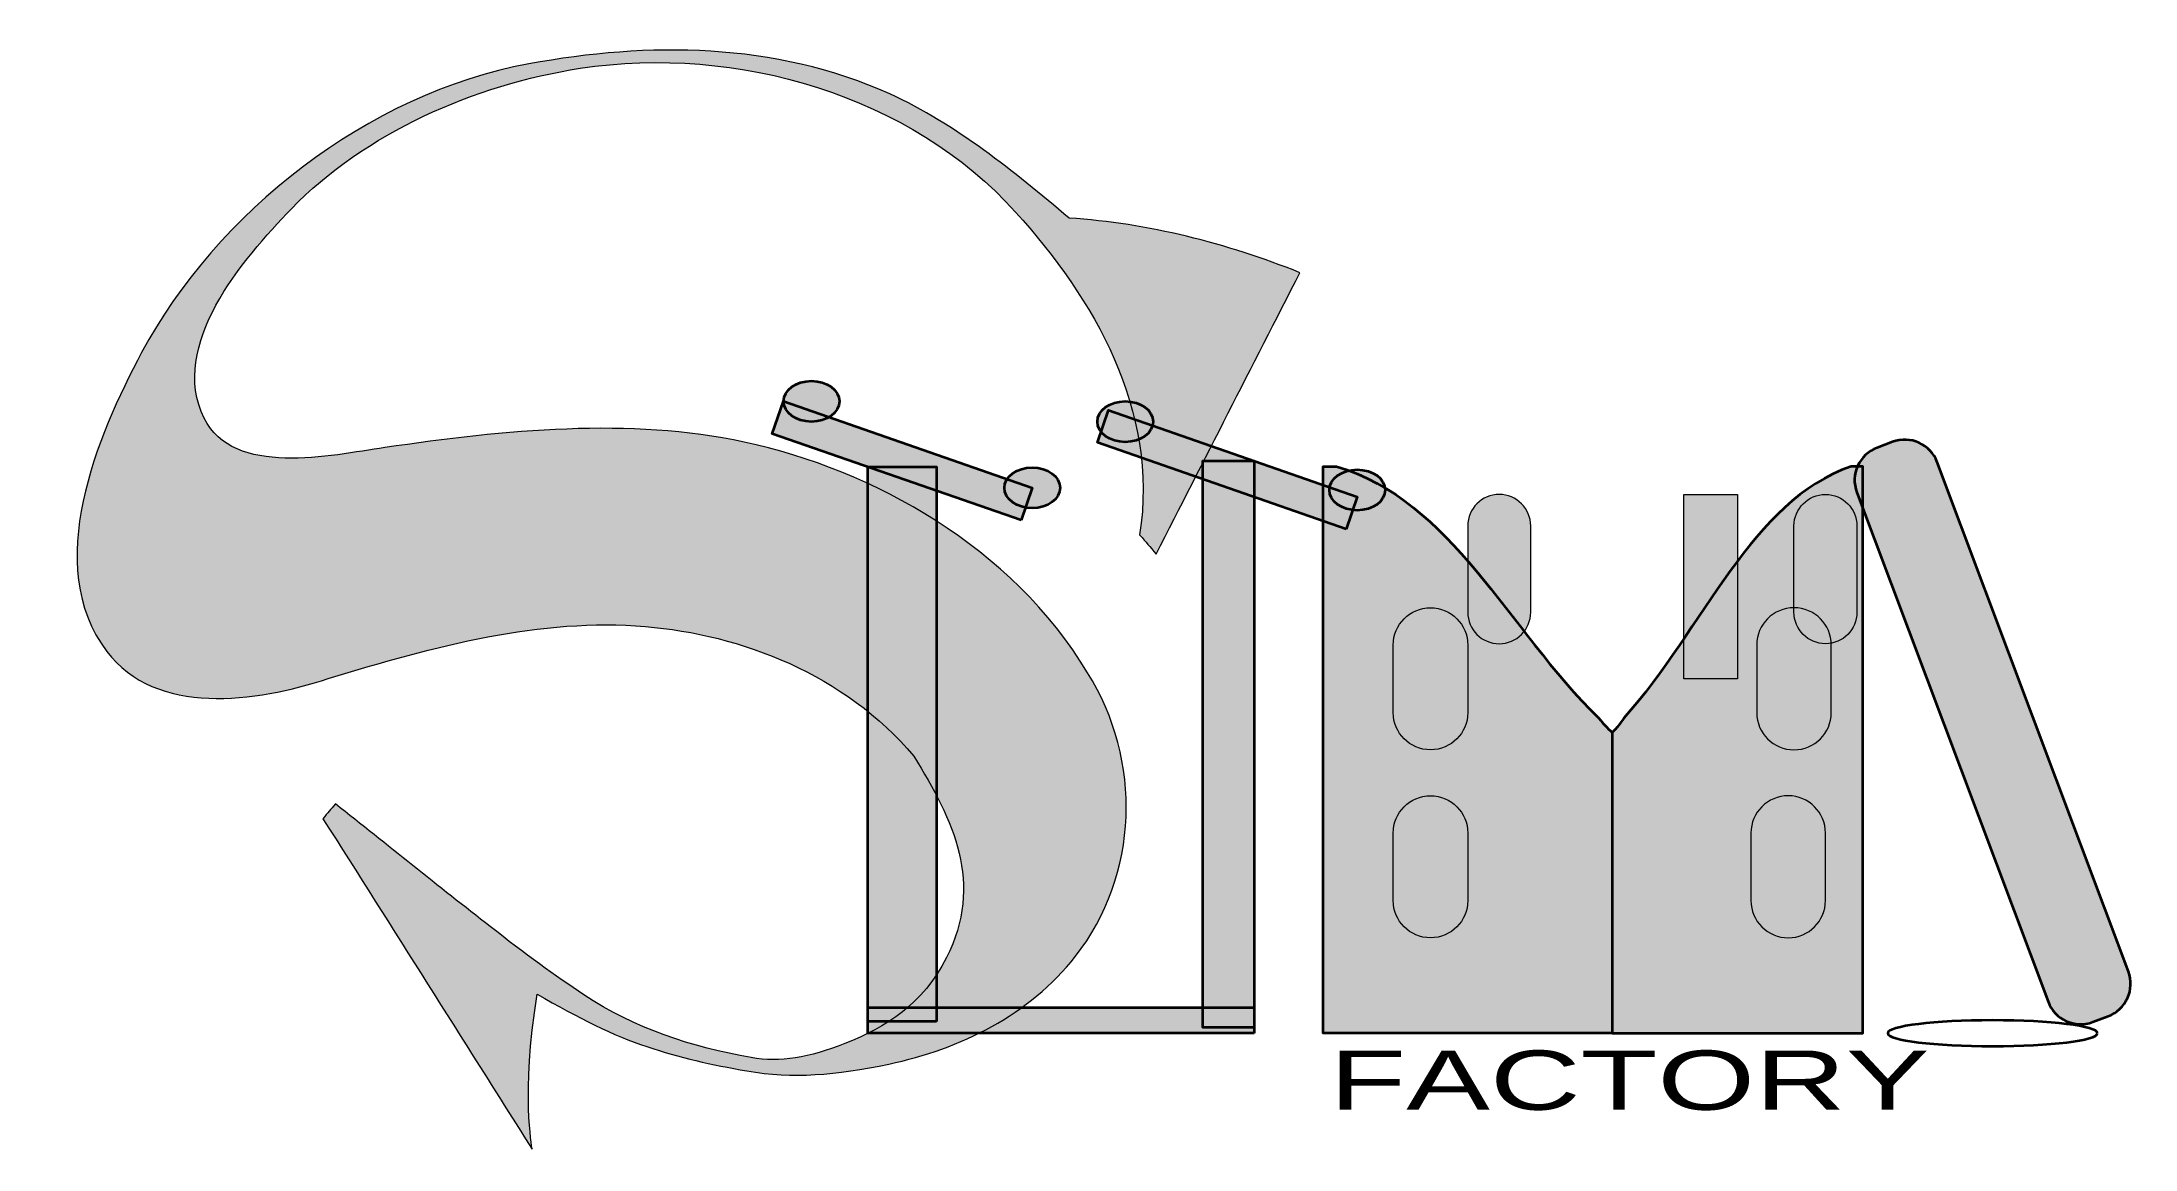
# Model space of a CAD drawing. Header units: inches. Extents: x -121 to 698, y -380 to -182.
# Drawn here: x 332.7 to 698.4, y -375.7 to -182.3 of the extents above; entities outside this region: 1.
import ezdxf

# ---------------------------------------------------------------- set-up
doc = ezdxf.new("R2010")
doc.units = ezdxf.units.IN
doc.header["$MEASUREMENT"] = 0
doc.layers.add('Layer 1', color=7, linetype='Continuous')

# ---------------------------------------------------------------- blocks, each defined once
blk = doc.blocks.new('block 3')
at = {"layer": 'Layer 1', "true_color": 0x231f20}
h = blk.add_hatch(color=250, dxfattribs=at)
h.dxf.hatch_style = 2
edge = h.paths.add_edge_path()
edge.add_spline(control_points=[(512.14, -213.11), (525.93, -213.98), (539.68, -217.52), (552.47, -222.65), (544.09, -239.04), (535.72, -255.42), (527.35, -271.81), (526.21, -270.45), (525.64, -269.78), (524.47, -268.46), (527.9, -246.46), (516.46, -227.24), (502.8, -212.06), (484.45, -191.68), (454.16, -182.76), (426.72, -186.94), (408.29, -189.74), (389, -198.31), (376.25, -211.48), (367.69, -220.32), (354.77, -235.42), (361.02, -248.06), (366.13, -258.41), (383.12, -254.58), (392.56, -253.2), (413.63, -250.12), (435.45, -247.94), (455.36, -252.22), (478, -257.08), (502.18, -270.61), (515.37, -292.52), (524.98, -307.8), (524.38, -327.9), (513.25, -342.06), (505.18, -352.33), (493.19, -358.26), (480.66, -360.88), (471.32, -362.82), (463.93, -363.49), (455.84, -362.08), (449.64, -361), (444.12, -359.77), (438.34, -357.84), (432.56, -355.92), (426.41, -352.82), (419.18, -348.69), (416.38, -366.52), (418.31, -375.05), (418.32, -375.74), (406.14, -356.5), (393.96, -337.26), (381.78, -318.02), (382.63, -316.97), (383.07, -316.46), (383.94, -315.45), (392.99, -322.56), (401.94, -329.83), (411.01, -336.88), (417.04, -341.58), (422.45, -345.55), (427.34, -348.77), (436.17, -354.66), (446.29, -357.95), (456.58, -359.76), (461.66, -360.65), (466.69, -359.77), (472.95, -357.31), (480.19, -354.47), (486.61, -350.4), (490.72, -342.29), (497.27, -329.38), (491.96, -318.27), (484.99, -307.1), (472.98, -292.76), (454.85, -285.87), (438.11, -284.45), (419.88, -282.91), (401.33, -287.83), (382.71, -293.55), (370.03, -297.72), (352.58, -300.13), (344, -288.79), (332.66, -273.8), (342.33, -251.16), (350.08, -236.61), (363.03, -212.28), (389.6, -191.31), (417.72, -186.17), (438.79, -182.32), (460.44, -182.37), (480.84, -191.39), (492.47, -196.82), (502.41, -204.88), (512.14, -213.11)], knot_values=[0, 0, 0, 0, 1, 1, 1, 2, 2, 2, 3, 3, 3, 4, 4, 4, 5, 5, 5, 6, 6, 6, 7, 7, 7, 8, 8, 8, 9, 9, 9, 10, 10, 10, 11, 11, 11, 12, 12, 12, 13, 13, 13, 14, 14, 14, 15, 15, 15, 16, 16, 16, 17, 17, 17, 18, 18, 18, 19, 19, 19, 20, 20, 20, 21, 21, 21, 22, 22, 22, 23, 23, 23, 24, 24, 24, 25, 25, 25, 26, 26, 26, 27, 27, 27, 28, 28, 28, 29, 29, 29, 30, 30, 30, 31, 31, 31, 31], degree=3, periodic=1)
at = {"layer": 'Layer 1', "lineweight": 0}
blk.add_open_spline([(512.14, -213.11), (525.93, -213.98), (539.68, -217.52), (552.47, -222.65), (544.09, -239.04), (535.72, -255.42), (527.35, -271.81), (526.21, -270.45), (525.64, -269.78), (524.47, -268.46), (527.9, -246.46), (516.46, -227.24), (502.8, -212.06), (484.45, -191.68), (454.16, -182.76), (426.72, -186.94), (408.29, -189.74), (389, -198.31), (376.25, -211.48), (367.69, -220.32), (354.77, -235.42), (361.02, -248.06), (366.13, -258.41), (383.12, -254.58), (392.56, -253.2), (413.63, -250.12), (435.45, -247.94), (455.36, -252.22), (478, -257.08), (502.18, -270.61), (515.37, -292.52), (524.98, -307.8), (524.38, -327.9), (513.25, -342.06), (505.18, -352.33), (493.19, -358.26), (480.66, -360.88), (471.32, -362.82), (463.93, -363.49), (455.84, -362.08), (449.64, -361), (444.12, -359.77), (438.34, -357.84), (432.56, -355.92), (426.41, -352.82), (419.18, -348.69), (416.38, -366.52), (418.31, -375.05), (418.32, -375.74), (406.14, -356.5), (393.96, -337.26), (381.78, -318.02), (382.63, -316.97), (383.07, -316.46), (383.94, -315.45), (392.99, -322.56), (401.94, -329.83), (411.01, -336.88), (417.04, -341.58), (422.45, -345.55), (427.34, -348.77), (436.17, -354.66), (446.29, -357.95), (456.58, -359.76), (461.66, -360.65), (466.69, -359.77), (472.95, -357.31), (480.19, -354.47), (486.61, -350.4), (490.72, -342.29), (497.27, -329.38), (491.96, -318.27), (484.99, -307.1), (472.98, -292.76), (454.85, -285.87), (438.11, -284.45), (419.88, -282.91), (401.33, -287.83), (382.71, -293.55), (370.03, -297.72), (352.58, -300.13), (344, -288.79), (332.66, -273.8), (342.33, -251.16), (350.08, -236.61), (363.03, -212.28), (389.6, -191.31), (417.72, -186.17), (438.79, -182.32), (460.44, -182.37), (480.84, -191.39), (492.47, -196.82), (502.41, -204.88), (512.14, -213.11)], degree=3, knots=[0, 0, 0, 0, 1, 1, 1, 2, 2, 2, 3, 3, 3, 4, 4, 4, 5, 5, 5, 6, 6, 6, 7, 7, 7, 8, 8, 8, 9, 9, 9, 10, 10, 10, 11, 11, 11, 12, 12, 12, 13, 13, 13, 14, 14, 14, 15, 15, 15, 16, 16, 16, 17, 17, 17, 18, 18, 18, 19, 19, 19, 20, 20, 20, 21, 21, 21, 22, 22, 22, 23, 23, 23, 24, 24, 24, 25, 25, 25, 26, 26, 26, 27, 27, 27, 28, 28, 28, 29, 29, 29, 30, 30, 30, 31, 31, 31, 31], dxfattribs=at)
blk = doc.blocks.new('block 2')
at = {"layer": 'Layer 1'}
blk.add_blockref('block 3', (0, 0), dxfattribs=at)
blk = doc.blocks.new('block 4')
at = {"layer": 'Layer 1', "true_color": 0x231f20}
h = blk.add_hatch(color=250, dxfattribs=at)
h.dxf.hatch_style = 2
edge = h.paths.add_edge_path()
edge.add_spline(control_points=[(558.88, -256.49), (558.88, -256.49), (556.55, -256.49), (556.55, -256.49), (556.55, -256.49), (556.55, -355.49), (556.55, -355.49), (556.55, -355.49), (607.05, -355.49), (607.05, -355.49), (607.05, -355.49), (607.05, -302.94), (607.05, -302.94), (606.17, -302.18), (605.38, -301.34), (604.72, -300.49), (588.41, -284.49), (579.08, -262.49), (558.88, -256.49)], knot_values=[0, 0, 0, 0, 1, 1, 1, 2, 2, 2, 3, 3, 3, 4, 4, 4, 5, 5, 5, 6, 6, 6, 6], degree=3, periodic=1)
h = blk.add_hatch(color=250, dxfattribs=at)
h.dxf.hatch_style = 2
edge = h.paths.add_edge_path()
edge.add_spline(control_points=[(648.8, -256.49), (648.8, -256.49), (650.82, -256.49), (650.82, -256.49), (650.82, -256.49), (650.82, -355.49), (650.82, -355.49), (650.82, -355.49), (607.05, -355.49), (607.05, -355.49), (607.05, -355.49), (607.05, -302.94), (607.05, -302.94), (607.82, -302.18), (608.5, -301.34), (609.07, -300.49), (623.21, -284.49), (631.29, -262.49), (648.8, -256.49)], knot_values=[0, 0, 0, 0, 1, 1, 1, 2, 2, 2, 3, 3, 3, 4, 4, 4, 5, 5, 5, 6, 6, 6, 6], degree=3, periodic=1)
h = blk.add_hatch(color=250, dxfattribs=at)
h.dxf.hatch_style = 2
edge = h.paths.add_edge_path()
edge.add_spline(control_points=[(587.3, -287.46), (587.3, -287.46), (587.3, -287.46), (587.3, -287.46), (584.27, -287.46), (581.8, -285), (581.8, -281.96), (581.8, -281.96), (581.8, -266.89), (581.8, -266.89), (581.8, -263.85), (584.27, -261.39), (587.3, -261.39), (587.3, -261.39), (587.3, -261.39), (587.3, -261.39), (590.34, -261.39), (592.8, -263.85), (592.8, -266.89), (592.8, -266.89), (592.8, -281.96), (592.8, -281.96), (592.8, -285), (590.34, -287.46), (587.3, -287.46)], knot_values=[0, 0, 0, 0, 1, 1, 1, 2, 2, 2, 3, 3, 3, 4, 4, 4, 5, 5, 5, 6, 6, 6, 7, 7, 7, 8, 8, 8, 8], degree=3, periodic=1)
h = blk.add_hatch(color=250, dxfattribs=at)
h.dxf.hatch_style = 2
h.paths.add_polyline_path([(628.94, -293.58), (619.55, -293.58), (619.55, -261.39), (628.94, -261.39)])
h = blk.add_hatch(color=250, dxfattribs=at)
h.dxf.hatch_style = 2
edge = h.paths.add_edge_path()
edge.add_spline(control_points=[(644.3, -287.46), (644.3, -287.46), (644.3, -287.46), (644.3, -287.46), (647.34, -287.46), (649.8, -285), (649.8, -281.96), (649.8, -281.96), (649.8, -266.89), (649.8, -266.89), (649.8, -263.85), (647.34, -261.39), (644.3, -261.39), (644.3, -261.39), (644.3, -261.39), (644.3, -261.39), (641.27, -261.39), (638.8, -263.85), (638.8, -266.89), (638.8, -266.89), (638.8, -281.96), (638.8, -281.96), (638.8, -285), (641.27, -287.46), (644.3, -287.46)], knot_values=[0, 0, 0, 0, 1, 1, 1, 2, 2, 2, 3, 3, 3, 4, 4, 4, 5, 5, 5, 6, 6, 6, 7, 7, 7, 8, 8, 8, 8], degree=3, periodic=1)
at = {"layer": 'Layer 1', "true_color": 0xd7df22}
h = blk.add_hatch(color=52, dxfattribs=at)
h.dxf.hatch_style = 2
edge = h.paths.add_edge_path()
edge.add_spline(control_points=[(575.29, -281.18), (575.29, -281.18), (575.29, -281.18), (575.29, -281.18), (571.69, -281.18), (568.78, -284.09), (568.78, -287.69), (568.78, -287.69), (568.78, -299.48), (568.78, -299.48), (568.78, -303.08), (571.69, -305.99), (575.29, -305.99), (575.29, -305.99), (575.29, -305.99), (575.29, -305.99), (578.89, -305.99), (581.8, -303.08), (581.8, -299.48), (581.8, -299.48), (581.8, -287.69), (581.8, -287.69), (581.8, -284.09), (578.89, -281.18), (575.29, -281.18)], knot_values=[0, 0, 0, 0, 1, 1, 1, 2, 2, 2, 3, 3, 3, 4, 4, 4, 5, 5, 5, 6, 6, 6, 7, 7, 7, 8, 8, 8, 8], degree=3, periodic=1)
h = blk.add_hatch(color=52, dxfattribs=at)
h.dxf.hatch_style = 2
edge = h.paths.add_edge_path()
edge.add_spline(control_points=[(638.8, -281.18), (638.8, -281.18), (638.8, -281.18), (638.8, -281.18), (642.4, -281.18), (645.32, -284.09), (645.32, -287.69), (645.32, -287.69), (645.32, -299.48), (645.32, -299.48), (645.32, -303.08), (642.4, -305.99), (638.8, -305.99), (638.8, -305.99), (638.8, -305.99), (638.8, -305.99), (635.21, -305.99), (632.29, -303.08), (632.29, -299.48), (632.29, -299.48), (632.29, -287.69), (632.29, -287.69), (632.29, -284.09), (635.21, -281.18), (638.8, -281.18)], knot_values=[0, 0, 0, 0, 1, 1, 1, 2, 2, 2, 3, 3, 3, 4, 4, 4, 5, 5, 5, 6, 6, 6, 7, 7, 7, 8, 8, 8, 8], degree=3, periodic=1)
h = blk.add_hatch(color=52, dxfattribs=at)
h.dxf.hatch_style = 2
edge = h.paths.add_edge_path()
edge.add_spline(control_points=[(575.29, -314.02), (575.29, -314.02), (575.29, -314.02), (575.29, -314.02), (571.69, -314.02), (568.78, -316.93), (568.78, -320.53), (568.78, -320.53), (568.78, -332.32), (568.78, -332.32), (568.78, -335.92), (571.69, -338.83), (575.29, -338.83), (575.29, -338.83), (575.29, -338.83), (575.29, -338.83), (578.89, -338.83), (581.8, -335.92), (581.8, -332.32), (581.8, -332.32), (581.8, -320.53), (581.8, -320.53), (581.8, -316.93), (578.89, -314.02), (575.29, -314.02)], knot_values=[0, 0, 0, 0, 1, 1, 1, 2, 2, 2, 3, 3, 3, 4, 4, 4, 5, 5, 5, 6, 6, 6, 7, 7, 7, 8, 8, 8, 8], degree=3, periodic=1)
h = blk.add_hatch(color=52, dxfattribs=at)
h.dxf.hatch_style = 2
edge = h.paths.add_edge_path()
edge.add_spline(control_points=[(637.79, -314.02), (637.79, -314.02), (637.79, -314.02), (637.79, -314.02), (641.39, -314.02), (644.3, -316.93), (644.3, -320.53), (644.3, -320.53), (644.3, -332.32), (644.3, -332.32), (644.3, -335.92), (641.39, -338.83), (637.79, -338.83), (637.79, -338.83), (637.79, -338.83), (637.79, -338.83), (634.19, -338.83), (631.28, -335.92), (631.28, -332.32), (631.28, -332.32), (631.28, -320.53), (631.28, -320.53), (631.28, -316.93), (634.19, -314.02), (637.79, -314.02)], knot_values=[0, 0, 0, 0, 1, 1, 1, 2, 2, 2, 3, 3, 3, 4, 4, 4, 5, 5, 5, 6, 6, 6, 7, 7, 7, 8, 8, 8, 8], degree=3, periodic=1)
at = {"layer": 'Layer 1', "lineweight": 0}
blk.add_lwpolyline([(628.94, -293.58), (619.55, -293.58), (619.55, -261.39), (628.94, -261.39), (628.94, -293.58)], dxfattribs=at)
at = {"layer": 'Layer 1', "color": 18, "lineweight": 35, "true_color": 0x000000}
for points in [[(558.88, -256.49), (558.88, -256.49), (556.55, -256.49), (556.55, -256.49), (556.55, -256.49), (556.55, -355.49), (556.55, -355.49), (556.55, -355.49), (607.05, -355.49), (607.05, -355.49), (607.05, -355.49), (607.05, -302.94), (607.05, -302.94), (606.17, -302.18), (605.38, -301.34), (604.72, -300.49), (588.41, -284.49), (579.08, -262.49), (558.88, -256.49)], [(648.8, -256.49), (648.8, -256.49), (650.82, -256.49), (650.82, -256.49), (650.82, -256.49), (650.82, -355.49), (650.82, -355.49), (650.82, -355.49), (607.05, -355.49), (607.05, -355.49), (607.05, -355.49), (607.05, -302.94), (607.05, -302.94), (607.82, -302.18), (608.5, -301.34), (609.07, -300.49), (623.21, -284.49), (631.29, -262.49), (648.8, -256.49)]]:
    blk.add_open_spline(points, degree=3, knots=[0, 0, 0, 0, 1, 1, 1, 2, 2, 2, 3, 3, 3, 4, 4, 4, 5, 5, 5, 6, 6, 6, 6], dxfattribs=at)
at = {"layer": 'Layer 1', "lineweight": 0}
for points in [[(587.3, -287.46), (587.3, -287.46), (587.3, -287.46), (587.3, -287.46), (584.27, -287.46), (581.8, -285), (581.8, -281.96), (581.8, -281.96), (581.8, -266.89), (581.8, -266.89), (581.8, -263.85), (584.27, -261.39), (587.3, -261.39), (587.3, -261.39), (587.3, -261.39), (587.3, -261.39), (590.34, -261.39), (592.8, -263.85), (592.8, -266.89), (592.8, -266.89), (592.8, -281.96), (592.8, -281.96), (592.8, -285), (590.34, -287.46), (587.3, -287.46)], [(644.3, -287.46), (644.3, -287.46), (644.3, -287.46), (644.3, -287.46), (647.34, -287.46), (649.8, -285), (649.8, -281.96), (649.8, -281.96), (649.8, -266.89), (649.8, -266.89), (649.8, -263.85), (647.34, -261.39), (644.3, -261.39), (644.3, -261.39), (644.3, -261.39), (644.3, -261.39), (641.27, -261.39), (638.8, -263.85), (638.8, -266.89), (638.8, -266.89), (638.8, -281.96), (638.8, -281.96), (638.8, -285), (641.27, -287.46), (644.3, -287.46)], [(575.29, -281.18), (575.29, -281.18), (575.29, -281.18), (575.29, -281.18), (571.69, -281.18), (568.78, -284.09), (568.78, -287.69), (568.78, -287.69), (568.78, -299.48), (568.78, -299.48), (568.78, -303.08), (571.69, -305.99), (575.29, -305.99), (575.29, -305.99), (575.29, -305.99), (575.29, -305.99), (578.89, -305.99), (581.8, -303.08), (581.8, -299.48), (581.8, -299.48), (581.8, -287.69), (581.8, -287.69), (581.8, -284.09), (578.89, -281.18), (575.29, -281.18)], [(638.8, -281.18), (638.8, -281.18), (638.8, -281.18), (638.8, -281.18), (642.4, -281.18), (645.32, -284.09), (645.32, -287.69), (645.32, -287.69), (645.32, -299.48), (645.32, -299.48), (645.32, -303.08), (642.4, -305.99), (638.8, -305.99), (638.8, -305.99), (638.8, -305.99), (638.8, -305.99), (635.21, -305.99), (632.29, -303.08), (632.29, -299.48), (632.29, -299.48), (632.29, -287.69), (632.29, -287.69), (632.29, -284.09), (635.21, -281.18), (638.8, -281.18)], [(575.29, -314.02), (575.29, -314.02), (575.29, -314.02), (575.29, -314.02), (571.69, -314.02), (568.78, -316.93), (568.78, -320.53), (568.78, -320.53), (568.78, -332.32), (568.78, -332.32), (568.78, -335.92), (571.69, -338.83), (575.29, -338.83), (575.29, -338.83), (575.29, -338.83), (575.29, -338.83), (578.89, -338.83), (581.8, -335.92), (581.8, -332.32), (581.8, -332.32), (581.8, -320.53), (581.8, -320.53), (581.8, -316.93), (578.89, -314.02), (575.29, -314.02)], [(637.79, -314.02), (637.79, -314.02), (637.79, -314.02), (637.79, -314.02), (641.39, -314.02), (644.3, -316.93), (644.3, -320.53), (644.3, -320.53), (644.3, -332.32), (644.3, -332.32), (644.3, -335.92), (641.39, -338.83), (637.79, -338.83), (637.79, -338.83), (637.79, -338.83), (637.79, -338.83), (634.19, -338.83), (631.28, -335.92), (631.28, -332.32), (631.28, -332.32), (631.28, -320.53), (631.28, -320.53), (631.28, -316.93), (634.19, -314.02), (637.79, -314.02)]]:
    blk.add_open_spline(points, degree=3, knots=[0, 0, 0, 0, 1, 1, 1, 2, 2, 2, 3, 3, 3, 4, 4, 4, 5, 5, 5, 6, 6, 6, 7, 7, 7, 8, 8, 8, 8], dxfattribs=at)

msp = doc.modelspace()

# ---------------------------------------------------------------- hatches: boundary and pattern name
at = {"layer": 'Layer 1', "true_color": 0x231f20}
h = msp.add_hatch(color=250, dxfattribs=at)
h.dxf.hatch_style = 2
edge = h.paths.add_edge_path()
edge.add_spline(control_points=[(472, -245.11), (472, -243.15), (469.82, -241.56), (467.13, -241.56), (464.44, -241.56), (462.26, -243.15), (462.26, -245.11), (462.26, -247.08), (464.44, -248.67), (467.13, -248.67), (469.82, -248.67), (472, -247.08), (472, -245.11)], knot_values=[0, 0, 0, 0, 1, 1, 1, 2, 2, 2, 3, 3, 3, 4, 4, 4, 4], degree=3, periodic=1)
h = msp.add_hatch(color=250, dxfattribs=at)
h.dxf.hatch_style = 2
h.paths.add_polyline_path([(503.74, -265.9), (460.29, -250.78), (462.26, -245.11), (505.71, -260.23)])
at = {"layer": 'Layer 1', "true_color": 0xd9e021}
h = msp.add_hatch(color=52, dxfattribs=at)
h.dxf.hatch_style = 2
edge = h.paths.add_edge_path()
edge.add_spline(control_points=[(526.82, -248.67), (526.82, -246.71), (524.64, -245.11), (521.95, -245.11), (519.26, -245.11), (517.08, -246.71), (517.08, -248.67), (517.08, -250.63), (519.26, -252.23), (521.95, -252.23), (524.64, -252.23), (526.82, -250.63), (526.82, -248.67)], knot_values=[0, 0, 0, 0, 1, 1, 1, 2, 2, 2, 3, 3, 3, 4, 4, 4, 4], degree=3, periodic=1)
at = {"layer": 'Layer 1', "true_color": 0xd6df37}
h = msp.add_hatch(color=53, dxfattribs=at)
h.dxf.hatch_style = 2
h.paths.add_polyline_path([(560.53, -267.44), (517.08, -252.32), (519.05, -246.65), (562.5, -261.77)])
at = {"layer": 'Layer 1', "true_color": 0x231f20}
h = msp.add_hatch(color=250, dxfattribs=at)
h.dxf.hatch_style = 2
edge = h.paths.add_edge_path()
edge.add_spline(control_points=[(693.68, -352.52), (693.68, -352.52), (691, -353.53), (691, -353.53), (687.87, -354.71), (684.37, -353.12), (683.19, -349.98), (683.19, -349.98), (649.78, -261.03), (649.78, -261.03), (648.6, -257.89), (650.19, -254.39), (653.33, -253.21), (653.33, -253.21), (656.01, -252.21), (656.01, -252.21), (659.15, -251.03), (662.65, -252.62), (663.82, -255.75), (663.82, -255.75), (697.23, -344.71), (697.23, -344.71), (698.41, -347.84), (696.82, -351.34), (693.68, -352.52)], knot_values=[0, 0, 0, 0, 1, 1, 1, 2, 2, 2, 3, 3, 3, 4, 4, 4, 5, 5, 5, 6, 6, 6, 7, 7, 7, 8, 8, 8, 8], degree=3, periodic=1)
at = {"layer": 'Layer 1', "true_color": 0xdee21c}
h = msp.add_hatch(color=52, dxfattribs=at)
h.dxf.hatch_style = 2
h.paths.add_polyline_path([(544.5, -354.5), (535.5, -354.5), (535.5, -255.5), (544.5, -255.5)])
at = {"layer": 'Layer 1', "true_color": 0x231f20}
h = msp.add_hatch(color=250, dxfattribs=at)
h.dxf.hatch_style = 2
h.paths.add_polyline_path([(489, -353.43), (477, -353.43), (477, -256.58), (489, -256.58)])
h = msp.add_hatch(color=250, dxfattribs=at)
h.dxf.hatch_style = 2
edge = h.paths.add_edge_path()
edge.add_spline(control_points=[(510.58, -260.23), (510.58, -258.26), (508.4, -256.67), (505.71, -256.67), (503.02, -256.67), (500.84, -258.26), (500.84, -260.23), (500.84, -262.19), (503.02, -263.78), (505.71, -263.78), (508.4, -263.78), (510.58, -262.19), (510.58, -260.23)], knot_values=[0, 0, 0, 0, 1, 1, 1, 2, 2, 2, 3, 3, 3, 4, 4, 4, 4], degree=3, periodic=1)
at = {"layer": 'Layer 1', "true_color": 0xa8cf37}
h = msp.add_hatch(color=63, dxfattribs=at)
h.dxf.hatch_style = 2
edge = h.paths.add_edge_path()
edge.add_spline(control_points=[(567.37, -260.6), (567.37, -258.64), (565.19, -257.05), (562.5, -257.05), (559.81, -257.05), (557.63, -258.64), (557.63, -260.6), (557.63, -262.57), (559.81, -264.16), (562.5, -264.16), (565.19, -264.16), (567.37, -262.57), (567.37, -260.6)], knot_values=[0, 0, 0, 0, 1, 1, 1, 2, 2, 2, 3, 3, 3, 4, 4, 4, 4], degree=3, periodic=1)
at = {"layer": 'Layer 1', "true_color": 0x231f20}
h = msp.add_hatch(color=250, dxfattribs=at)
h.dxf.hatch_style = 2
h.paths.add_polyline_path([(544.5, -355.49), (477, -355.49), (477, -350.99), (544.5, -350.99)])

# ---------------------------------------------------------------- linework, layer by layer
at = {"layer": 'Layer 1', "color": 18, "lineweight": 35, "true_color": 0x000000}
for points in [[(503.74, -265.9), (460.29, -250.78), (462.26, -245.11), (505.71, -260.23), (503.74, -265.9)], [(489, -353.43), (477, -353.43), (477, -256.58), (489, -256.58), (489, -353.43)], [(544.5, -355.49), (477, -355.49), (477, -350.99), (544.5, -350.99), (544.5, -355.49)]]:
    msp.add_lwpolyline(points, dxfattribs=at)
at = {"layer": 'Layer 1', "color": 250, "lineweight": 35, "true_color": 0x231f20}
for points in [[(560.53, -267.44), (517.08, -252.32), (519.05, -246.65), (562.5, -261.77), (560.53, -267.44)], [(544.5, -354.5), (535.5, -354.5), (535.5, -255.5), (544.5, -255.5), (544.5, -354.5)]]:
    msp.add_lwpolyline(points, dxfattribs=at)
at = {"layer": 'Layer 1', "lineweight": 0}
msp.add_lwpolyline([(-121, -380), (-121, -377), (-112, -377), (-112, -380), (-121, -380)], dxfattribs=at)
at = {"layer": 'Layer 1', "color": 18, "lineweight": 35, "true_color": 0x000000}
for points, knots in [([(472, -245.11), (472, -243.15), (469.82, -241.56), (467.13, -241.56), (464.44, -241.56), (462.26, -243.15), (462.26, -245.11), (462.26, -247.08), (464.44, -248.67), (467.13, -248.67), (469.82, -248.67), (472, -247.08), (472, -245.11)], [0, 0, 0, 0, 1, 1, 1, 2, 2, 2, 3, 3, 3, 4, 4, 4, 4]), ([(693.68, -352.52), (693.68, -352.52), (691, -353.53), (691, -353.53), (687.87, -354.71), (684.37, -353.12), (683.19, -349.98), (683.19, -349.98), (649.78, -261.03), (649.78, -261.03), (648.6, -257.89), (650.19, -254.39), (653.33, -253.21), (653.33, -253.21), (656.01, -252.21), (656.01, -252.21), (659.15, -251.03), (662.65, -252.62), (663.82, -255.75), (663.82, -255.75), (697.23, -344.71), (697.23, -344.71), (698.41, -347.84), (696.82, -351.34), (693.68, -352.52)], [0, 0, 0, 0, 1, 1, 1, 2, 2, 2, 3, 3, 3, 4, 4, 4, 5, 5, 5, 6, 6, 6, 7, 7, 7, 8, 8, 8, 8]), ([(510.58, -260.23), (510.58, -258.26), (508.4, -256.67), (505.71, -256.67), (503.02, -256.67), (500.84, -258.26), (500.84, -260.23), (500.84, -262.19), (503.02, -263.78), (505.71, -263.78), (508.4, -263.78), (510.58, -262.19), (510.58, -260.23)], [0, 0, 0, 0, 1, 1, 1, 2, 2, 2, 3, 3, 3, 4, 4, 4, 4]), ([(691.83, -355.49), (691.83, -356.74), (683.62, -357.75), (673.51, -357.75), (663.39, -357.75), (655.18, -356.74), (655.18, -355.49), (655.18, -354.25), (663.39, -353.24), (673.51, -353.24), (683.62, -353.24), (691.83, -354.25), (691.83, -355.49)], [0, 0, 0, 0, 1, 1, 1, 2, 2, 2, 3, 3, 3, 4, 4, 4, 4])]:
    msp.add_open_spline(points, degree=3, knots=knots, dxfattribs=at)
at = {"layer": 'Layer 1', "color": 250, "lineweight": 35, "true_color": 0x231f20}
for points in [[(526.82, -248.67), (526.82, -246.71), (524.64, -245.11), (521.95, -245.11), (519.26, -245.11), (517.08, -246.71), (517.08, -248.67), (517.08, -250.63), (519.26, -252.23), (521.95, -252.23), (524.64, -252.23), (526.82, -250.63), (526.82, -248.67)], [(567.37, -260.6), (567.37, -258.64), (565.19, -257.05), (562.5, -257.05), (559.81, -257.05), (557.63, -258.64), (557.63, -260.6), (557.63, -262.57), (559.81, -264.16), (562.5, -264.16), (565.19, -264.16), (567.37, -262.57), (567.37, -260.6)]]:
    msp.add_open_spline(points, degree=3, knots=[0, 0, 0, 0, 1, 1, 1, 2, 2, 2, 3, 3, 3, 4, 4, 4, 4], dxfattribs=at)

# ---------------------------------------------------------------- block references
at = {"layer": 'Layer 1'}
for name in ['block 2', 'block 4']:
    msp.add_blockref(name, (0, 0), dxfattribs=at)

# ---------------------------------------------------------------- texts
at = {"layer": 'Layer 1', "color": 250, "true_color": 0x231f20, "insert": (557.63, -369.02), "char_height": 10.3535, "attachment_point": 7}
msp.add_mtext('\\fOCR A Extended|b0|i0|c0|p34;\\W1.58529;FACTORY', dxfattribs=at)

doc.saveas('drawing.dxf')
